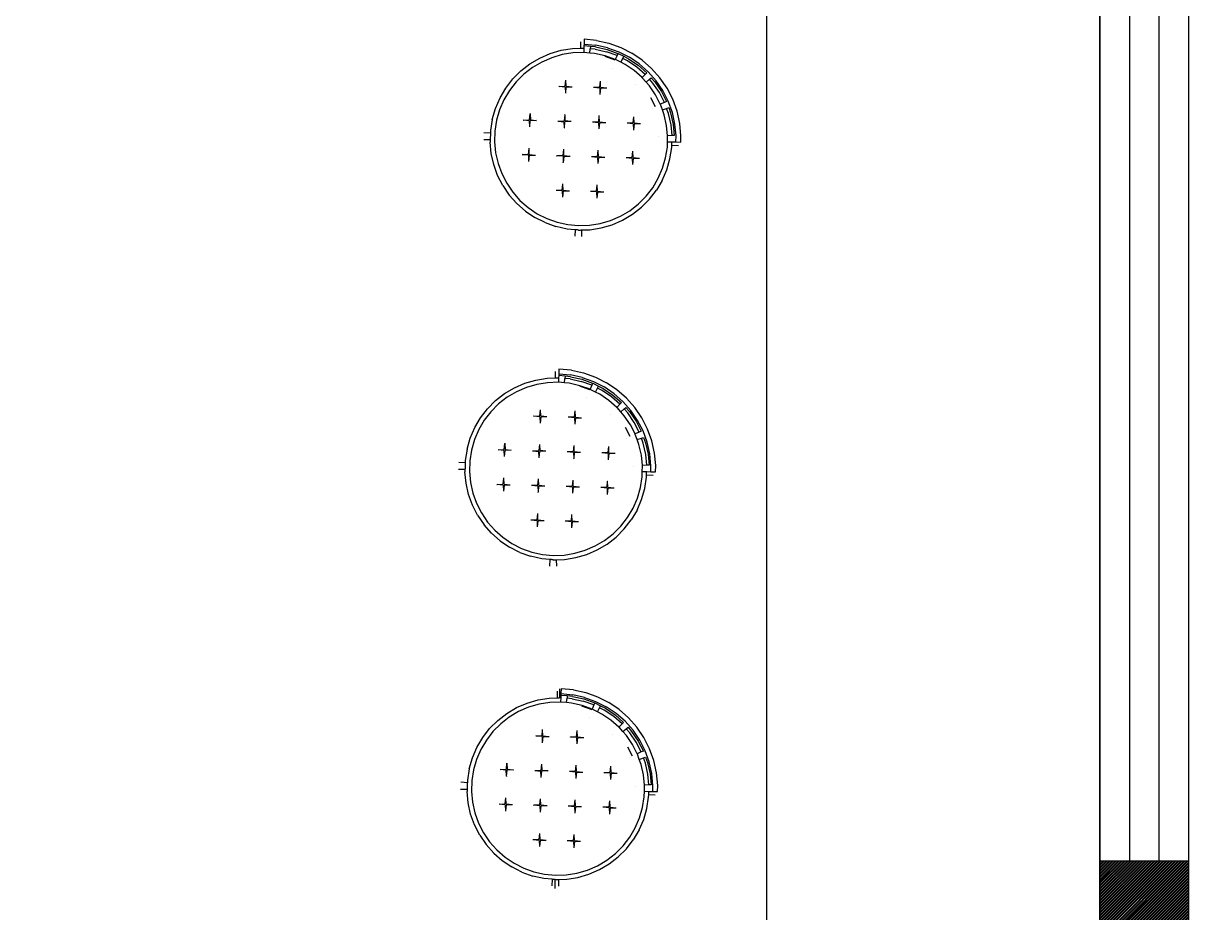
# Model space of a CAD drawing. Header units: millimetres. Extents: x -1966 to 205283, y -140015 to 7000.
# Drawn here: x 49377 to 52002, y -102408 to -100405 of the extents above; entities that cross this region are included whole.
import ezdxf

# ---------------------------------------------------------------- set-up
doc = ezdxf.new("R2010")
doc.units = ezdxf.units.MM
doc.header["$LTSCALE"] = 1000
doc.layers.add('草图平面 01', color=7, linetype='Continuous')

msp = doc.modelspace()

# ---------------------------------------------------------------- hatches: boundary and pattern name
h = msp.add_hatch()
h.set_pattern_fill('ANSI32', color=256)
h.set_pattern_definition([(45, (-49974.1287, -55012.0713), (-3.36759605, 3.36759605), []), (45, (-49971.8836, -55012.0713), (-3.36759605, 3.36759605), [])])
h.paths.add_polyline_path([(42101.7, -88491.4), (35801.7, -88491.4), (35801.7, -91391.4), (36001.7, -91391.4), (36001.7, -90891.4), (36001.7, -88691.4), (42101.7, -88691.4)])
h.paths.add_polyline_path([(35801.7, -94511.6), (35801.7, -94648.8, 0.468176), (39101.7, -99085.9), (40804, -102691.4), (41804, -102691.4), (47201.7, -102691.4), (47201.7, -102591.4), (47201.7, -102491.4), (41025.1, -102491.4), (40929.4, -102491.4), (39301.7, -99091.4), (39301.7, -98091.4), (39101.7, -98091.4), (39101.7, -98885.5, -0.465706), (35992.4, -94711.6), (38101.7, -94711.6), (38101.7, -94511.6), (35995.2, -94511.6), (36001.7, -94011.7), (36001.7, -92291.4), (35801.7, -92291.4)])
h.paths.add_polyline_path([(51051.7, -102491.4), (49201.7, -102491.4), (49201.7, -102691.4), (52001.7, -102691.4), (52001.7, -102291.4), (51801.7, -102291.4), (51801.7, -102491.4)])
h.paths.add_polyline_path([(52001.7, -88491.4), (51601.7, -88491.4), (51601.7, -88691.4), (51801.7, -88691.4), (51801.7, -88891.4), (52001.7, -88891.4)])

# ---------------------------------------------------------------- linework, layer by layer
for p, q in [((51868.4, -88891.4), (51868.4, -102291.4)), ((51051.7, -102491.4), (51051.7, -97491.4)), ((51801.7, -97491.4), (51801.7, -102491.4)), ((50632.3, -100461.3), (50632.2, -100446.6)), ((50639.6, -100456), (50639.4, -100461.1)), ((50639.7, -100452.1), (50639.6, -100456)), ((50654.2, -100457.3), (50639.6, -100456)), ((50640, -100441.1), (50639.7, -100452.1)), ((50639.7, -100452.1), (50666.4, -100454.6)), ((50668.1, -100443.7), (50640, -100441.1)), ((50654.2, -100457.3), (50653.6, -100462.4)), ((50665.8, -100458.4), (50654.2, -100457.3)), ((50665.8, -100458.4), (50691.6, -100464.1)), ((50692.7, -100460.4), (50666.4, -100454.6)), ((50668.1, -100443.7), (50695.7, -100449.9)), ((50695.7, -100449.9), (50722.3, -100459.4)), ((50517.8, -100496.6), (50539.9, -100483.5)), ((50539.9, -100483.5), (50563.5, -100473.2)), ((50566.9, -100482.6), (50544.5, -100492.4)), ((50563.5, -100473.2), (50588.3, -100466)), ((50590.5, -100475.8), (50566.9, -100482.6)), ((50588.3, -100466), (50613.7, -100461.9)), ((50614.6, -100471.9), (50590.5, -100475.8)), ((50613.7, -100461.9), (50632.3, -100461.3)), ((50639.1, -100471.1), (50614.6, -100471.9)), ((50632.3, -100461.3), (50632.5, -100461.3)), ((50632.5, -100461.3), (50633.2, -100461.3)), ((50633.2, -100461.3), (50634.3, -100461.3)), ((50634.3, -100461.3), (50635.7, -100461.2)), ((50635.7, -100461.2), (50637.3, -100461.2)), ((50637.3, -100461.2), (50639.4, -100461.1)), ((50639.4, -100461.1), (50639.1, -100471.1)), ((50652.7, -100472.4), (50639.1, -100471.1)), ((50652.7, -100472.4), (50653.6, -100462.4)), ((50663.5, -100473.4), (50652.7, -100472.4)), ((50665, -100463.5), (50653.6, -100462.4)), ((50687.4, -100478.7), (50663.5, -100473.4)), ((50665, -100463.5), (50690.2, -100469.1)), ((50709.9, -100488.3), (50687, -100480.1)), ((50710.1, -100486.8), (50687.4, -100478.7)), ((50714.1, -100477.7), (50690.2, -100469.1)), ((50691.6, -100464.1), (50716.1, -100472.9)), ((50692.7, -100460.4), (50718, -100469.5)), ((50714.1, -100477.7), (50710.1, -100486.8)), ((50716.1, -100472.9), (50714.1, -100477.7)), ((50716.1, -100472.9), (50716.4, -100473.1)), ((50716.4, -100473.1), (50729.2, -100479.5)), ((50718, -100469.5), (50741.9, -100481.7)), ((50722.3, -100459.4), (50747.5, -100472.2)), ((50722.3, -100493), (50726.8, -100484.1)), ((50726.8, -100484.1), (50729.2, -100479.5)), ((50737.4, -100489.4), (50726.8, -100484.1)), ((50729.2, -100479.5), (50740, -100485)), ((50764.2, -100496.7), (50741.9, -100481.7)), ((50770.9, -100488.1), (50747.5, -100472.2)), ((50497.5, -100512.4), (50517.8, -100496.6)), ((50523.4, -100504.9), (50504.1, -100519.9)), ((50544.5, -100492.4), (50523.4, -100504.9)), ((50703.1, -100506.4), (50703.1, -100506.5)), ((50710.4, -100487), (50710.1, -100486.8)), ((50722.3, -100493), (50710.4, -100487)), ((50732.3, -100498), (50722.3, -100493)), ((50752.5, -100511.8), (50732.3, -100498)), ((50758.7, -100503.9), (50737.4, -100489.4)), ((50740, -100485), (50761.8, -100499.8)), ((50777.5, -100520.4), (50758.7, -100503.9)), ((50761.8, -100499.8), (50781.1, -100516.8)), ((50784.4, -100514.5), (50764.2, -100496.7)), ((50792.1, -100506.7), (50770.9, -100488.1)), ((50810.8, -100527.9), (50792.1, -100506.7)), ((50463.5, -100551), (50479.3, -100530.6)), ((50486.8, -100537.2), (50471.8, -100556.6)), ((50479.3, -100530.6), (50497.5, -100512.4)), ((50504.1, -100519.9), (50486.8, -100537.2)), ((50597.2, -100546.9), (50598.6, -100533.2)), ((50598.6, -100533.2), (50598.6, -100532.9)), ((50599.2, -100546.9), (50598.6, -100533.2)), ((50675.2, -100549.2), (50676.6, -100535.6)), ((50676.6, -100535.6), (50676.6, -100535.3)), ((50677.1, -100549.3), (50676.6, -100535.6)), ((50770.4, -100527.5), (50752.5, -100511.8)), ((50777.5, -100520.4), (50770.4, -100527.5)), ((50770.9, -100528), (50770.4, -100527.5)), ((50779.5, -100537.6), (50770.9, -100528)), ((50781.1, -100516.8), (50777.5, -100520.4)), ((50779.5, -100537.6), (50787, -100531.1)), ((50802.2, -100534.6), (50784.4, -100514.5)), ((50787, -100531.1), (50790.9, -100527.7)), ((50795, -100540.2), (50787, -100531.1)), ((50790.9, -100527.7), (50799.1, -100537)), ((50799.1, -100537), (50814, -100558.8)), ((50817.3, -100556.8), (50802.2, -100534.6)), ((50826.7, -100551.2), (50810.8, -100527.9)), ((50450.5, -100573.2), (50463.5, -100551)), ((50471.8, -100556.6), (50459.4, -100577.7)), ((50583.5, -100547.5), (50583.2, -100547.4)), ((50583.5, -100547.5), (50597.2, -100546.9)), ((50597.1, -100548.9), (50583.5, -100547.5)), ((50597.1, -100548.9), (50597.7, -100562.9)), ((50599.1, -100548.9), (50597.7, -100562.9)), ((50599.1, -100548.9), (50612.8, -100548.3)), ((50599.2, -100546.9), (50612.8, -100548.3)), ((50612.8, -100548.3), (50613.1, -100548.4)), ((50661.5, -100549.8), (50661.1, -100549.8)), ((50675.2, -100549.2), (50661.5, -100549.8)), ((50675.1, -100551.2), (50661.5, -100549.8)), ((50675.1, -100551.2), (50675.7, -100564.9)), ((50677.1, -100551.3), (50675.7, -100564.9)), ((50677.1, -100549.3), (50690.8, -100550.7)), ((50677.1, -100551.3), (50690.8, -100550.7)), ((50690.8, -100550.7), (50691.1, -100550.7)), ((50756.7, -100543.1), (50756.7, -100543.1)), ((50787.2, -100546.3), (50779.5, -100537.6)), ((50800.9, -100566.5), (50787.2, -100546.3)), ((50809.5, -100561.4), (50795, -100540.2)), ((50820.8, -100583.4), (50809.5, -100561.4)), ((50814, -100558.8), (50825.5, -100581.3)), ((50829.5, -100580.8), (50817.3, -100556.8)), ((50839.6, -100576.4), (50826.7, -100551.2)), ((50440.3, -100596.8), (50450.5, -100573.2)), ((50459.4, -100577.7), (50449.7, -100600.2)), ((50675.7, -100564.9), (50675.7, -100565.2)), ((50800.7, -100593.3), (50790.3, -100572.9)), ((50811.6, -100587.4), (50800.9, -100566.5)), ((50820.8, -100583.4), (50811.6, -100587.4)), ((50812.1, -100588.4), (50811.6, -100587.4)), ((50816.4, -100600.2), (50812.1, -100588.4)), ((50825.5, -100581.3), (50820.8, -100583.4)), ((50838.7, -100606.1), (50829.5, -100580.8)), ((50849.2, -100603), (50839.6, -100576.4)), ((50433.1, -100621.5), (50440.3, -100596.8)), ((50449.7, -100600.2), (50442.9, -100623.7)), ((50516.9, -100622.5), (50518.3, -100608.9)), ((50518.3, -100608.5), (50518.3, -100608.9)), ((50518.3, -100608.9), (50518.9, -100622.5)), ((50596.2, -100611.2), (50594.8, -100624.8)), ((50596.2, -100611.2), (50596.3, -100610.9)), ((50596.2, -100611.2), (50596.8, -100624.9)), ((50672.8, -100627.2), (50674.2, -100613.6)), ((50674.2, -100613.6), (50674.2, -100613.2)), ((50674.8, -100627.2), (50674.2, -100613.6)), ((50750.8, -100629.5), (50752.2, -100615.9)), ((50752.2, -100615.9), (50752.2, -100615.6)), ((50752.8, -100629.6), (50752.2, -100615.9)), ((50793.2, -100596.9), (50793.1, -100596.9)), ((50816.4, -100600.2), (50825.8, -100596.8)), ((50820.4, -100611.4), (50816.4, -100600.2)), ((50825.8, -100635.3), (50820.4, -100611.4)), ((50825.8, -100596.8), (50830.6, -100595.1)), ((50830, -100608.6), (50825.8, -100596.8)), ((50835.7, -100633.7), (50830, -100608.6)), ((50830.6, -100595.1), (50834.9, -100607.1)), ((50834.9, -100607.1), (50840.7, -100632.9)), ((50844.6, -100632.3), (50838.7, -100606.1)), ((50855.4, -100630.5), (50849.2, -100603)), ((50433.1, -100621.5), (50429.1, -100647)), ((50442.9, -100623.7), (50439.1, -100647.9)), ((50502.8, -100623.1), (50503.2, -100623.1)), ((50503.2, -100623.1), (50516.9, -100622.5)), ((50516.8, -100624.5), (50503.2, -100623.1)), ((50517.4, -100638.2), (50516.8, -100624.5)), ((50517.4, -100638.2), (50518.8, -100624.5)), ((50517.4, -100638.2), (50517.4, -100638.5)), ((50532.5, -100623.9), (50518.8, -100624.5)), ((50518.9, -100622.5), (50532.5, -100623.9)), ((50532.5, -100623.9), (50532.8, -100624)), ((50580.8, -100625.4), (50581.1, -100625.4)), ((50581.1, -100625.4), (50594.8, -100624.8)), ((50581.1, -100625.4), (50594.8, -100626.8)), ((50595.4, -100640.5), (50594.8, -100626.8)), ((50595.3, -100640.9), (50595.4, -100640.5)), ((50595.4, -100640.5), (50596.8, -100626.9)), ((50610.4, -100626.3), (50596.8, -100624.9)), ((50610.4, -100626.3), (50596.8, -100626.9)), ((50610.8, -100626.3), (50610.4, -100626.3)), ((50659.1, -100627.8), (50658.8, -100627.8)), ((50672.8, -100627.2), (50659.1, -100627.8)), ((50672.7, -100629.2), (50659.1, -100627.8)), ((50672.7, -100629.2), (50673.3, -100642.9)), ((50674.7, -100629.2), (50673.3, -100642.9)), ((50674.7, -100629.2), (50688.4, -100628.7)), ((50674.8, -100627.2), (50688.4, -100628.7)), ((50688.4, -100628.7), (50688.8, -100628.7)), ((50737.1, -100630.1), (50736.7, -100630.1)), ((50750.8, -100629.5), (50737.1, -100630.1)), ((50750.7, -100631.5), (50737.1, -100630.1)), ((50750.7, -100631.5), (50751.3, -100645.2)), ((50752.7, -100631.6), (50751.3, -100645.2)), ((50752.7, -100631.6), (50766.4, -100631)), ((50752.8, -100629.6), (50766.4, -100631)), ((50766.4, -100631), (50766.7, -100631)), ((50828, -100658.3), (50825.8, -100635.3)), ((50838, -100657.9), (50835.7, -100633.7)), ((50840.7, -100632.9), (50843.1, -100657.7)), ((50847.1, -100659), (50844.6, -100632.3)), ((50858.1, -100658.7), (50855.4, -100630.5)), ((50413.8, -100667), (50428.5, -100667)), ((50428.9, -100652.7), (50414.3, -100651.7)), ((50428.5, -100667), (50428.3, -100672.7)), ((50428.6, -100664.9), (50428.5, -100666)), ((50428.5, -100666), (50428.5, -100666.7)), ((50428.5, -100666.7), (50428.5, -100667)), ((50428.7, -100662), (50428.6, -100663.5)), ((50428.6, -100663.5), (50428.6, -100664.9)), ((50428.8, -100657.7), (50428.7, -100662)), ((50428.9, -100654.8), (50428.8, -100656.1)), ((50428.8, -100656.1), (50428.8, -100657.7)), ((50429.1, -100647), (50428.9, -100652.7)), ((50428.9, -100652.7), (50428.9, -100652.9)), ((50428.9, -100652.9), (50428.9, -100653.6)), ((50428.9, -100653.6), (50428.9, -100654.8)), ((50439.1, -100647.9), (50438.3, -100672.4)), ((50673.3, -100642.9), (50673.3, -100643.2)), ((50751.3, -100645.2), (50751.3, -100645.6)), ((50807.4, -100660.3), (50807.3, -100660.3)), ((50827.7, -100671.9), (50828.1, -100659.7)), ((50838, -100657.9), (50828, -100658.3)), ((50828.1, -100659.7), (50828, -100658.3)), ((50843.1, -100657.7), (50838, -100657.9)), ((50846.7, -100672.5), (50847.1, -100659)), ((50857.7, -100672.8), (50858.1, -100658.7)), ((50430.8, -100698.3), (50428.3, -100672.7)), ((50438.3, -100672.4), (50440.7, -100696.7)), ((50514.5, -100700.4), (50515.9, -100686.8)), ((50515.9, -100686.8), (50515.9, -100686.5)), ((50516.5, -100700.5), (50515.9, -100686.8)), ((50592.5, -100702.8), (50593.9, -100689.2)), ((50593.9, -100689.2), (50593.9, -100688.8)), ((50594.5, -100702.9), (50593.9, -100689.2)), ((50670.4, -100705.2), (50671.9, -100691.5)), ((50671.9, -100691.5), (50671.9, -100691.2)), ((50672.4, -100705.2), (50671.9, -100691.5)), ((50748.4, -100707.5), (50749.8, -100693.9)), ((50749.8, -100693.9), (50749.8, -100693.5)), ((50750.4, -100707.6), (50749.8, -100693.9)), ((50823.6, -100708.3), (50827.4, -100684.1)), ((50827.4, -100684.1), (50827.7, -100671.9)), ((50827.7, -100671.9), (50837.7, -100672.2)), ((50833.3, -100710.5), (50837.3, -100685.1)), ((50837.3, -100685.1), (50837.5, -100679.3)), ((50837.5, -100678.4), (50837.6, -100677.3)), ((50837.5, -100679.1), (50837.5, -100678.4)), ((50837.5, -100679.3), (50837.5, -100679.1)), ((50837.5, -100679.3), (50852.2, -100680.3)), ((50837.6, -100675.9), (50837.7, -100674.3)), ((50837.6, -100677.3), (50837.6, -100675.9)), ((50837.7, -100672.2), (50846.7, -100672.5)), ((50837.7, -100674.3), (50837.7, -100672.2)), ((50846.7, -100672.5), (50857.7, -100672.8)), ((50436.4, -100723.4), (50430.8, -100698.3)), ((50440.7, -100696.7), (50446, -100720.6)), ((50446, -100720.6), (50454.4, -100743.7)), ((50500.5, -100701), (50500.8, -100701)), ((50500.8, -100701), (50514.5, -100700.4)), ((50514.4, -100702.4), (50500.8, -100701)), ((50514.4, -100702.4), (50515, -100716.1)), ((50516.4, -100702.5), (50515, -100716.1)), ((50515, -100716.1), (50515, -100716.5)), ((50516.4, -100702.5), (50530.1, -100701.9)), ((50516.5, -100700.5), (50530.1, -100701.9)), ((50530.1, -100701.9), (50530.5, -100701.9)), ((50578.1, -100703.4), (50578.5, -100703.4)), ((50578.8, -100703.4), (50578.5, -100703.4)), ((50592.5, -100702.8), (50578.8, -100703.4)), ((50592.4, -100704.8), (50578.8, -100703.4)), ((50592.4, -100704.8), (50593, -100718.5)), ((50594.4, -100704.9), (50593, -100718.5)), ((50593, -100718.5), (50593, -100718.8)), ((50593, -100719.2), (50593, -100718.8)), ((50594.4, -100704.9), (50608.1, -100704.3)), ((50594.5, -100702.9), (50608.1, -100704.3)), ((50608.1, -100704.3), (50608.4, -100704.3)), ((50656.8, -100705.7), (50656.4, -100705.7)), ((50670.4, -100705.2), (50656.8, -100705.7)), ((50670.4, -100707.2), (50656.8, -100705.7)), ((50670.4, -100707.2), (50671, -100720.8)), ((50672.4, -100707.2), (50671, -100720.8)), ((50671, -100720.8), (50671, -100721.2)), ((50672.4, -100705.2), (50686.1, -100706.6)), ((50672.4, -100707.2), (50686.1, -100706.6)), ((50686.1, -100706.6), (50686.4, -100706.6)), ((50734.7, -100708.1), (50734.4, -100708.1)), ((50748.4, -100707.5), (50734.7, -100708.1)), ((50748.3, -100709.5), (50734.7, -100708.1)), ((50748.3, -100709.5), (50748.9, -100723.2)), ((50750.3, -100709.6), (50748.9, -100723.2)), ((50750.3, -100709.6), (50764, -100709)), ((50750.4, -100707.6), (50764, -100709)), ((50764, -100709), (50764.4, -100709)), ((50816.8, -100731.8), (50823.6, -100708.3)), ((50826.2, -100735.2), (50833.3, -100710.5)), ((50445.2, -100747.7), (50436.4, -100723.4)), ((50454.4, -100743.7), (50465.5, -100765.5)), ((50748.9, -100723.2), (50748.9, -100723.5)), ((50807.1, -100754.3), (50816.8, -100731.8)), ((50816, -100758.9), (50826.2, -100735.2)), ((50456.9, -100770.6), (50445.2, -100747.7)), ((50456.9, -100770.6), (50471.4, -100791.9)), ((50465.5, -100765.5), (50479.3, -100785.7)), ((50590.8, -100780.8), (50592.2, -100767.2)), ((50592.2, -100767.2), (50592.2, -100766.8)), ((50592.8, -100780.8), (50592.2, -100767.2)), ((50668.1, -100783.1), (50669.5, -100769.5)), ((50669.5, -100769.5), (50669.5, -100769.2)), ((50670.1, -100783.2), (50669.5, -100769.5)), ((50794.6, -100775.4), (50807.1, -100754.3)), ((50816, -100758.9), (50802.9, -100781)), ((50488.4, -100811.1), (50471.4, -100791.9)), ((50479.3, -100785.7), (50495.5, -100804.1)), ((50577.1, -100781.4), (50576.8, -100781.4)), ((50590.8, -100780.8), (50577.1, -100781.4)), ((50590.8, -100782.8), (50577.1, -100781.4)), ((50590.8, -100782.8), (50591.4, -100796.5)), ((50591.4, -100796.5), (50591.3, -100796.8)), ((50592.8, -100782.8), (50591.4, -100796.5)), ((50592.8, -100780.8), (50606.4, -100782.3)), ((50592.8, -100782.8), (50606.4, -100782.3)), ((50606.4, -100782.3), (50606.8, -100782.3)), ((50654.4, -100783.7), (50654.1, -100783.7)), ((50668.1, -100783.1), (50654.4, -100783.7)), ((50668, -100785.1), (50654.4, -100783.7)), ((50668, -100785.1), (50668.6, -100798.8)), ((50670, -100785.2), (50668.6, -100798.8)), ((50668.6, -100798.8), (50668.6, -100799.1)), ((50670, -100785.2), (50683.7, -100784.6)), ((50670.1, -100783.2), (50683.7, -100784.6)), ((50683.7, -100784.6), (50684, -100784.6)), ((50762.4, -100812.1), (50779.6, -100794.8)), ((50779.6, -100794.8), (50794.6, -100775.4)), ((50787.2, -100801.4), (50802.9, -100781)), ((50488.4, -100811.1), (50507.8, -100828.1)), ((50495.5, -100804.1), (50513.9, -100820.2)), ((50513.9, -100820.2), (50534.2, -100834)), ((50743, -100827.2), (50762.4, -100812.1)), ((50748.7, -100835.4), (50769, -100819.6)), ((50769, -100819.6), (50787.2, -100801.4)), ((50507.8, -100828.1), (50529.1, -100842.6)), ((50552, -100854.2), (50529.1, -100842.6)), ((50534.2, -100834), (50556, -100845.1)), ((50556, -100845.1), (50579, -100853.3)), ((50676, -100856.3), (50699.5, -100849.4)), ((50699.5, -100849.4), (50722, -100839.7)), ((50702.9, -100858.8), (50726.5, -100848.6)), ((50722, -100839.7), (50743, -100827.2)), ((50726.5, -100848.6), (50748.7, -100835.4)), ((50552, -100854.2), (50576.3, -100862.9)), ((50601.4, -100868.5), (50576.3, -100862.9)), ((50579, -100853.3), (50602.9, -100858.6)), ((50619.9, -100870.3), (50601.4, -100868.5)), ((50602.9, -100858.6), (50627.3, -100860.9)), ((50619.9, -100870.3), (50618.9, -100884.9)), ((50620.1, -100870.3), (50619.9, -100870.3)), ((50620.9, -100870.3), (50620.1, -100870.3)), ((50622, -100870.4), (50620.9, -100870.3)), ((50623.3, -100870.6), (50622, -100870.4)), ((50624.9, -100870.7), (50623.3, -100870.6)), ((50627, -100870.9), (50624.9, -100870.7)), ((50627, -100870.9), (50629.2, -100870.8)), ((50627.3, -100860.9), (50651.8, -100860.1)), ((50629.2, -100870.8), (50630.7, -100870.8)), ((50630.7, -100870.8), (50632.1, -100870.8)), ((50632.1, -100870.8), (50633.2, -100870.7)), ((50633.2, -100870.7), (50633.9, -100870.7)), ((50633.9, -100870.7), (50634.2, -100870.7)), ((50634.2, -100870.7), (50652.8, -100870.1)), ((50634.2, -100870.7), (50634.2, -100885.4)), ((50651.8, -100860.1), (50676, -100856.3)), ((50652.8, -100870.1), (50678.2, -100866)), ((50678.2, -100866), (50702.9, -100858.8)), ((50575.4, -101204), (50575.3, -101189.3)), ((50583.1, -101183.8), (50582.8, -101194.7)), ((50611.3, -101186.4), (50583.1, -101183.8)), ((50611.3, -101186.4), (50638.9, -101192.5)), ((50638.9, -101192.5), (50665.5, -101202.1)), ((50483.1, -101226.1), (50506.7, -101215.9)), ((50506.7, -101215.9), (50531.4, -101208.7)), ((50533.6, -101218.4), (50510.1, -101225.3)), ((50531.4, -101208.7), (50556.8, -101204.6)), ((50557.8, -101214.6), (50533.6, -101218.4)), ((50556.8, -101204.6), (50575.4, -101204)), ((50582.2, -101213.8), (50557.8, -101214.6)), ((50575.4, -101204), (50575.6, -101204)), ((50575.6, -101204), (50576.3, -101204)), ((50576.3, -101204), (50577.5, -101203.9)), ((50577.5, -101203.9), (50578.8, -101203.9)), ((50578.8, -101203.9), (50580.4, -101203.8)), ((50580.4, -101203.8), (50582.5, -101203.8)), ((50582.5, -101203.8), (50582.2, -101213.8)), ((50595.8, -101215), (50582.2, -101213.8)), ((50582.7, -101198.6), (50582.5, -101203.8)), ((50582.8, -101194.7), (50582.7, -101198.6)), ((50597.3, -101200), (50582.7, -101198.6)), ((50582.8, -101194.7), (50609.6, -101197.2)), ((50595.8, -101215), (50596.8, -101205.1)), ((50606.6, -101216), (50595.8, -101215)), ((50597.3, -101200), (50596.8, -101205.1)), ((50608.2, -101206.2), (50596.8, -101205.1)), ((50609, -101201.1), (50597.3, -101200)), ((50630.5, -101221.4), (50606.6, -101216)), ((50608.2, -101206.2), (50633.3, -101211.7)), ((50609, -101201.1), (50634.7, -101206.8)), ((50635.8, -101203.1), (50609.6, -101197.2)), ((50657.2, -101220.3), (50633.3, -101211.7)), ((50634.7, -101206.8), (50659.2, -101215.6)), ((50635.8, -101203.1), (50661.1, -101212.1)), ((50659.2, -101215.6), (50657.2, -101220.3)), ((50659.2, -101215.6), (50659.6, -101215.7)), ((50659.6, -101215.7), (50672.3, -101222.2)), ((50661.1, -101212.1), (50685.1, -101224.3)), ((50665.5, -101202.1), (50690.7, -101214.9)), ((50714, -101230.7), (50690.7, -101214.9)), ((50440.6, -101255.1), (50460.9, -101239.3)), ((50460.9, -101239.3), (50483.1, -101226.1)), ((50487.6, -101235), (50466.6, -101247.5)), ((50510.1, -101225.3), (50487.6, -101235)), ((50653, -101231), (50630.1, -101222.8)), ((50653.3, -101229.5), (50630.5, -101221.4)), ((50657.2, -101220.3), (50653.3, -101229.5)), ((50653.6, -101229.6), (50653.3, -101229.5)), ((50665.4, -101235.6), (50653.6, -101229.6)), ((50665.4, -101235.6), (50670, -101226.8)), ((50675.4, -101240.7), (50665.4, -101235.6)), ((50670, -101226.8), (50672.3, -101222.2)), ((50680.5, -101232.1), (50670, -101226.8)), ((50672.3, -101222.2), (50683.1, -101227.7)), ((50695.7, -101254.4), (50675.4, -101240.7)), ((50701.8, -101246.5), (50680.5, -101232.1)), ((50683.1, -101227.7), (50704.9, -101242.5)), ((50707.3, -101239.4), (50685.1, -101224.3)), ((50704.9, -101242.5), (50724.2, -101259.4)), ((50727.5, -101257.2), (50707.3, -101239.4)), ((50735.3, -101249.4), (50714, -101230.7)), ((50422.4, -101273.3), (50440.6, -101255.1)), ((50447.2, -101262.6), (50429.9, -101279.9)), ((50466.6, -101247.5), (50447.2, -101262.6)), ((50646.3, -101249), (50646.2, -101249.1)), ((50713.6, -101270.2), (50695.7, -101254.4)), ((50720.6, -101263.1), (50701.8, -101246.5)), ((50720.6, -101263.1), (50713.6, -101270.2)), ((50714.1, -101270.6), (50713.6, -101270.2)), ((50722.6, -101280.3), (50714.1, -101270.6)), ((50724.2, -101259.4), (50720.6, -101263.1)), ((50745.3, -101277.3), (50727.5, -101257.2)), ((50730.1, -101273.7), (50734, -101270.3)), ((50734, -101270.3), (50742.2, -101279.7)), ((50754, -101270.6), (50735.3, -101249.4)), ((50769.9, -101293.9), (50754, -101270.6)), ((50393.6, -101315.8), (50406.7, -101293.7)), ((50406.7, -101293.7), (50422.4, -101273.3)), ((50429.9, -101279.9), (50414.9, -101299.3)), ((50526.6, -101290.1), (50526.3, -101290.1)), ((50526.6, -101290.1), (50540.3, -101289.5)), ((50540.3, -101291.5), (50526.6, -101290.1)), ((50540.3, -101289.5), (50541.7, -101275.9)), ((50540.3, -101291.5), (50540.8, -101305.6)), ((50542.3, -101291.6), (50540.8, -101305.6)), ((50541.7, -101275.9), (50541.7, -101275.6)), ((50542.3, -101289.6), (50541.7, -101275.9)), ((50542.3, -101289.6), (50555.9, -101291)), ((50542.3, -101291.6), (50555.9, -101291)), ((50555.9, -101291), (50556.3, -101291)), ((50604.6, -101292.5), (50604.3, -101292.5)), ((50618.3, -101291.9), (50604.6, -101292.5)), ((50618.2, -101293.9), (50604.6, -101292.5)), ((50618.2, -101293.9), (50618.8, -101307.6)), ((50618.3, -101291.9), (50619.7, -101278.3)), ((50620.2, -101293.9), (50618.8, -101307.6)), ((50619.7, -101278.3), (50619.7, -101277.9)), ((50620.3, -101291.9), (50619.7, -101278.3)), ((50620.2, -101293.9), (50633.9, -101293.4)), ((50620.3, -101291.9), (50633.9, -101293.4)), ((50633.9, -101293.4), (50634.2, -101293.4)), ((50699.9, -101285.7), (50699.8, -101285.8)), ((50722.6, -101280.3), (50730.1, -101273.7)), ((50730.3, -101289), (50722.6, -101280.3)), ((50738.2, -101282.8), (50730.1, -101273.7)), ((50744.1, -101309.2), (50730.3, -101289)), ((50752.7, -101304.1), (50738.2, -101282.8)), ((50742.2, -101279.7), (50757.1, -101301.5)), ((50760.4, -101299.5), (50745.3, -101277.3)), ((50782.7, -101319.1), (50769.9, -101293.9)), ((50383.4, -101339.5), (50393.6, -101315.8)), ((50402.5, -101320.4), (50392.8, -101342.8)), ((50414.9, -101299.3), (50402.5, -101320.4)), ((50618.8, -101307.6), (50618.8, -101307.9)), ((50743.9, -101335.9), (50733.4, -101315.5)), ((50754.8, -101330.1), (50744.1, -101309.2)), ((50763.9, -101326.1), (50752.7, -101304.1)), ((50757.1, -101301.5), (50768.6, -101324)), ((50772.7, -101323.4), (50760.4, -101299.5)), ((50768.6, -101324), (50763.9, -101326.1)), ((50781.8, -101348.7), (50772.7, -101323.4)), ((50792.3, -101345.6), (50782.7, -101319.1)), ((50376.2, -101364.2), (50383.4, -101339.5)), ((50392.8, -101342.8), (50386, -101366.4)), ((50461.4, -101351.2), (50461.4, -101351.5)), ((50736.3, -101339.5), (50736.3, -101339.6)), ((50763.9, -101326.1), (50754.8, -101330.1)), ((50755.2, -101331), (50754.8, -101330.1)), ((50759.5, -101342.8), (50755.2, -101331)), ((50759.5, -101342.8), (50768.9, -101339.5)), ((50763.5, -101354), (50759.5, -101342.8)), ((50768.9, -101339.5), (50773.7, -101337.7)), ((50773.1, -101351.2), (50768.9, -101339.5)), ((50778.8, -101376.4), (50773.1, -101351.2)), ((50773.7, -101337.7), (50778.1, -101349.8)), ((50778.1, -101349.8), (50783.9, -101375.5)), ((50787.7, -101374.9), (50781.8, -101348.7)), ((50798.5, -101373.2), (50792.3, -101345.6)), ((50376.2, -101364.2), (50372.2, -101389.6)), ((50386, -101366.4), (50382.2, -101390.6)), ((50446, -101365.7), (50446.3, -101365.7)), ((50446.3, -101365.7), (50460, -101365.1)), ((50459.9, -101367.1), (50446.3, -101365.7)), ((50460.5, -101380.8), (50459.9, -101367.1)), ((50460, -101365.1), (50461.4, -101351.5)), ((50460.5, -101380.8), (50461.9, -101367.2)), ((50461.4, -101351.5), (50462, -101365.2)), ((50475.6, -101366.6), (50461.9, -101367.2)), ((50462, -101365.2), (50475.6, -101366.6)), ((50475.6, -101366.6), (50476, -101366.6)), ((50523.9, -101368.1), (50524.3, -101368.1)), ((50524.3, -101368.1), (50538, -101367.5)), ((50524.3, -101368.1), (50537.9, -101369.5)), ((50538.5, -101383.2), (50537.9, -101369.5)), ((50539.4, -101353.9), (50538, -101367.5)), ((50538.5, -101383.2), (50539.9, -101369.6)), ((50539.4, -101353.9), (50539.4, -101353.5)), ((50539.4, -101353.9), (50540, -101367.6)), ((50553.6, -101369), (50539.9, -101369.6)), ((50553.6, -101369), (50540, -101367.6)), ((50553.9, -101369), (50553.6, -101369)), ((50602.2, -101370.4), (50601.9, -101370.4)), ((50615.9, -101369.9), (50602.2, -101370.4)), ((50615.9, -101371.9), (50602.2, -101370.4)), ((50615.9, -101369.9), (50617.3, -101356.2)), ((50615.9, -101371.9), (50616.5, -101385.5)), ((50617.9, -101371.9), (50616.5, -101385.5)), ((50617.3, -101356.2), (50617.3, -101355.9)), ((50617.9, -101369.9), (50617.3, -101356.2)), ((50617.9, -101369.9), (50631.5, -101371.3)), ((50617.9, -101371.9), (50631.5, -101371.3)), ((50631.5, -101371.3), (50631.9, -101371.3)), ((50680.2, -101372.8), (50679.9, -101372.8)), ((50693.9, -101372.2), (50680.2, -101372.8)), ((50693.8, -101374.2), (50680.2, -101372.8)), ((50693.8, -101374.2), (50694.4, -101387.9)), ((50693.9, -101372.2), (50695.3, -101358.6)), ((50695.8, -101374.3), (50694.4, -101387.9)), ((50695.3, -101358.6), (50695.3, -101358.2)), ((50695.9, -101372.3), (50695.3, -101358.6)), ((50695.8, -101374.3), (50709.5, -101373.7)), ((50695.9, -101372.3), (50709.5, -101373.7)), ((50709.5, -101373.7), (50709.9, -101373.7)), ((50768.9, -101377.9), (50763.5, -101354)), ((50781.1, -101400.6), (50778.8, -101376.4)), ((50783.9, -101375.5), (50786.2, -101400.4)), ((50790.3, -101401.7), (50787.7, -101374.9)), ((50801.2, -101401.3), (50798.5, -101373.2)), ((50372.1, -101395.4), (50357.4, -101394.4)), ((50371.9, -101400.4), (50371.8, -101404.6)), ((50372, -101398.8), (50371.9, -101400.4)), ((50372.1, -101395.6), (50372, -101396.3)), ((50372, -101396.3), (50372, -101397.4)), ((50372, -101397.4), (50372, -101398.8)), ((50372.2, -101389.6), (50372.1, -101395.4)), ((50372.1, -101395.4), (50372.1, -101395.6)), ((50382.2, -101390.6), (50381.5, -101415)), ((50460.5, -101380.8), (50460.5, -101381.2)), ((50538.5, -101383.5), (50538.5, -101383.2)), ((50616.5, -101385.5), (50616.4, -101385.9)), ((50694.4, -101387.9), (50694.4, -101388.2)), ((50750.5, -101403), (50750.5, -101402.9)), ((50771.1, -101401), (50768.9, -101377.9)), ((50770.9, -101414.6), (50771.2, -101402.3)), ((50781.1, -101400.6), (50771.1, -101401)), ((50771.2, -101402.3), (50771.1, -101401)), ((50786.2, -101400.4), (50781.1, -101400.6)), ((50789.9, -101415.1), (50790.3, -101401.7)), ((50800.8, -101415.5), (50801.2, -101401.3)), ((50356.9, -101409.7), (50371.6, -101409.6)), ((50371.6, -101409.6), (50371.5, -101415.4)), ((50373.9, -101441), (50371.5, -101415.4)), ((50371.7, -101408.7), (50371.6, -101409.4)), ((50371.6, -101409.4), (50371.6, -101409.6)), ((50371.8, -101404.6), (50371.7, -101406.2)), ((50371.7, -101406.2), (50371.7, -101407.6)), ((50371.7, -101407.6), (50371.7, -101408.7)), ((50381.5, -101415), (50383.8, -101439.4)), ((50457.6, -101443.1), (50459.1, -101429.5)), ((50459.1, -101429.5), (50459.1, -101429.1)), ((50459.6, -101443.2), (50459.1, -101429.5)), ((50766.7, -101451), (50770.5, -101426.8)), ((50770.5, -101426.8), (50770.9, -101414.6)), ((50770.9, -101414.6), (50780.9, -101414.9)), ((50776.5, -101453.2), (50780.5, -101427.7)), ((50780.5, -101427.7), (50780.6, -101422)), ((50780.6, -101421.7), (50780.7, -101421)), ((50780.6, -101422), (50780.6, -101421.7)), ((50780.6, -101422), (50795.3, -101423)), ((50780.7, -101418.5), (50780.8, -101417)), ((50780.7, -101419.9), (50780.7, -101418.5)), ((50780.7, -101421), (50780.7, -101419.9)), ((50780.8, -101417), (50780.9, -101414.9)), ((50780.9, -101414.9), (50789.9, -101415.1)), ((50789.9, -101415.1), (50800.8, -101415.5)), ((50379.6, -101466.1), (50373.9, -101441)), ((50383.8, -101439.4), (50389.2, -101463.3)), ((50443.6, -101443.7), (50444, -101443.7)), ((50444, -101443.7), (50457.6, -101443.1)), ((50457.6, -101445.1), (50444, -101443.7)), ((50457.6, -101445.1), (50458.2, -101458.8)), ((50459.6, -101445.2), (50458.2, -101458.8)), ((50459.6, -101443.2), (50473.3, -101444.6)), ((50459.6, -101445.2), (50473.3, -101444.6)), ((50473.3, -101444.6), (50473.6, -101444.6)), ((50521.2, -101446), (50521.6, -101446)), ((50521.9, -101446), (50521.6, -101446)), ((50535.6, -101445.5), (50521.9, -101446)), ((50535.5, -101447.5), (50521.9, -101446)), ((50535.5, -101447.5), (50536.1, -101461.1)), ((50535.6, -101445.5), (50537, -101431.8)), ((50537.5, -101447.5), (50536.1, -101461.1)), ((50537, -101431.8), (50537, -101431.5)), ((50537.6, -101445.5), (50537, -101431.8)), ((50537.5, -101447.5), (50551.2, -101446.9)), ((50537.6, -101445.5), (50551.2, -101446.9)), ((50551.2, -101446.9), (50551.6, -101446.9)), ((50599.9, -101448.4), (50599.5, -101448.4)), ((50613.6, -101447.8), (50599.9, -101448.4)), ((50613.5, -101449.8), (50599.9, -101448.4)), ((50613.5, -101449.8), (50614.1, -101463.5)), ((50613.6, -101447.8), (50615, -101434.2)), ((50615.5, -101449.9), (50614.1, -101463.5)), ((50615, -101434.2), (50615, -101433.9)), ((50615.6, -101447.9), (50615, -101434.2)), ((50615.5, -101449.9), (50629.2, -101449.3)), ((50615.6, -101447.9), (50629.2, -101449.3)), ((50629.2, -101449.3), (50629.5, -101449.3)), ((50677.9, -101450.8), (50677.5, -101450.7)), ((50691.5, -101450.2), (50677.9, -101450.8)), ((50691.5, -101452.2), (50677.9, -101450.8)), ((50691.5, -101450.2), (50692.9, -101436.6)), ((50691.5, -101452.2), (50692.1, -101465.9)), ((50693.5, -101452.2), (50692.1, -101465.9)), ((50692.9, -101436.6), (50693, -101436.2)), ((50693.5, -101450.2), (50692.9, -101436.6)), ((50693.5, -101450.2), (50707.2, -101451.6)), ((50693.5, -101452.2), (50707.2, -101451.6)), ((50707.2, -101451.6), (50707.5, -101451.7)), ((50759.9, -101474.5), (50766.7, -101451)), ((50769.3, -101477.9), (50776.5, -101453.2)), ((50388.3, -101490.3), (50379.6, -101466.1)), ((50389.2, -101463.3), (50397.5, -101486.3)), ((50458.2, -101458.8), (50458.2, -101459.1)), ((50536.1, -101461.1), (50536.1, -101461.5)), ((50536.1, -101461.8), (50536.1, -101461.5)), ((50614.1, -101463.5), (50614.1, -101463.8)), ((50692.1, -101465.9), (50692.1, -101466.2)), ((50750.2, -101497), (50759.9, -101474.5)), ((50759.1, -101501.5), (50769.3, -101477.9)), ((50400, -101513.2), (50388.3, -101490.3)), ((50397.5, -101486.3), (50408.6, -101508.1)), ((50408.6, -101508.1), (50422.4, -101528.4)), ((50737.8, -101518.1), (50750.2, -101497)), ((50759.1, -101501.5), (50746, -101523.7)), ((50400, -101513.2), (50414.5, -101534.5)), ((50431.6, -101553.8), (50414.5, -101534.5)), ((50422.4, -101528.4), (50438.6, -101546.7)), ((50520.3, -101524), (50519.9, -101524)), ((50534, -101523.4), (50520.3, -101524)), ((50533.9, -101525.4), (50520.3, -101524)), ((50533.9, -101525.4), (50534.5, -101539.1)), ((50534, -101523.4), (50535.4, -101509.8)), ((50535.9, -101525.5), (50534.5, -101539.1)), ((50535.4, -101509.8), (50535.4, -101509.5)), ((50536, -101523.5), (50535.4, -101509.8)), ((50535.9, -101525.5), (50549.6, -101524.9)), ((50536, -101523.5), (50549.6, -101524.9)), ((50549.6, -101524.9), (50549.9, -101524.9)), ((50597.5, -101526.4), (50597.2, -101526.4)), ((50611.2, -101525.8), (50597.5, -101526.4)), ((50611.2, -101527.8), (50597.5, -101526.4)), ((50611.2, -101525.8), (50612.6, -101512.2)), ((50611.2, -101527.8), (50611.7, -101541.5)), ((50613.2, -101527.8), (50611.7, -101541.5)), ((50612.6, -101512.2), (50612.6, -101511.8)), ((50613.2, -101525.8), (50612.6, -101512.2)), ((50613.2, -101525.8), (50626.8, -101527.3)), ((50613.2, -101527.8), (50626.8, -101527.3)), ((50626.8, -101527.3), (50627.2, -101527.3)), ((50722.8, -101537.5), (50737.8, -101518.1)), ((50730.3, -101544.1), (50746, -101523.7)), ((50431.6, -101553.8), (50450.9, -101570.8)), ((50438.6, -101546.7), (50457, -101562.9)), ((50534.5, -101539.1), (50534.5, -101539.5)), ((50611.7, -101541.5), (50611.7, -101541.8)), ((50686.2, -101569.8), (50705.5, -101554.8)), ((50705.5, -101554.8), (50722.8, -101537.5)), ((50712.1, -101562.3), (50730.3, -101544.1)), ((50450.9, -101570.8), (50472.2, -101585.3)), ((50457, -101562.9), (50477.3, -101576.6)), ((50495.2, -101596.9), (50472.2, -101585.3)), ((50477.3, -101576.6), (50499.1, -101587.7)), ((50642.6, -101592.1), (50665.1, -101582.3)), ((50665.1, -101582.3), (50686.2, -101569.8)), ((50669.6, -101591.2), (50691.8, -101578.1)), ((50691.8, -101578.1), (50712.1, -101562.3)), ((50495.2, -101596.9), (50519.4, -101605.6)), ((50499.1, -101587.7), (50522.2, -101596)), ((50544.5, -101611.2), (50519.4, -101605.6)), ((50522.2, -101596), (50546.1, -101601.3)), ((50563, -101612.9), (50544.5, -101611.2)), ((50546.1, -101601.3), (50570.5, -101603.6)), ((50563, -101612.9), (50562.1, -101627.6)), ((50563.3, -101612.9), (50563, -101612.9)), ((50564, -101613), (50563.3, -101612.9)), ((50565.1, -101613.1), (50564, -101613)), ((50566.5, -101613.2), (50565.1, -101613.1)), ((50568, -101613.4), (50566.5, -101613.2)), ((50570.2, -101613.6), (50568, -101613.4)), ((50570.2, -101613.6), (50572.3, -101613.5)), ((50570.5, -101603.6), (50594.9, -101602.8)), ((50572.3, -101613.5), (50573.9, -101613.5)), ((50573.9, -101613.5), (50575.3, -101613.4)), ((50575.3, -101613.4), (50576.4, -101613.4)), ((50576.4, -101613.4), (50577.1, -101613.4)), ((50577.1, -101613.4), (50577.3, -101613.3)), ((50577.3, -101613.3), (50595.9, -101612.7)), ((50577.3, -101613.3), (50577.4, -101628.1)), ((50594.9, -101602.8), (50619.1, -101598.9)), ((50595.9, -101612.7), (50621.3, -101608.7)), ((50619.1, -101598.9), (50642.6, -101592.1)), ((50621.3, -101608.7), (50646, -101601.5)), ((50646, -101601.5), (50669.6, -101591.2)), ((50536.2, -101928.8), (50561.6, -101924.8)), ((50561.6, -101924.8), (50580.2, -101924.2)), ((50580.2, -101924.2), (50580.1, -101909.5)), ((50580.2, -101924.2), (50580.4, -101924.2)), ((50580.4, -101924.2), (50581.1, -101924.2)), ((50581.1, -101924.2), (50582.2, -101924.1)), ((50582.2, -101924.1), (50583.6, -101924.1)), ((50583.6, -101924.1), (50585.2, -101924)), ((50585.2, -101924), (50585.1, -101904.2)), ((50585.2, -101924), (50587.3, -101923.9)), ((50587.3, -101923.9), (50587, -101933.9)), ((50587.5, -101918.8), (50587.3, -101923.9)), ((50587.6, -101914.9), (50587.5, -101918.8)), ((50602.1, -101920.2), (50587.5, -101918.8)), ((50587.9, -101904), (50587.6, -101914.9)), ((50587.6, -101914.9), (50614.4, -101917.4)), ((50616.1, -101906.6), (50587.9, -101904)), ((50600.6, -101935.2), (50601.6, -101925.3)), ((50602.1, -101920.2), (50601.6, -101925.3)), ((50613, -101926.3), (50601.6, -101925.3)), ((50613.8, -101921.3), (50602.1, -101920.2)), ((50613, -101926.3), (50638.1, -101931.9)), ((50613.8, -101921.3), (50639.5, -101927)), ((50640.6, -101923.3), (50614.4, -101917.4)), ((50616.1, -101906.6), (50643.7, -101912.7)), ((50639.5, -101927), (50664, -101935.8)), ((50640.6, -101923.3), (50665.9, -101932.3)), ((50643.7, -101912.7), (50670.3, -101922.3)), ((50670.3, -101922.3), (50695.5, -101935)), ((50465.7, -101959.4), (50487.9, -101946.3)), ((50487.9, -101946.3), (50511.5, -101936.1)), ((50514.9, -101945.5), (50492.4, -101955.2)), ((50511.5, -101936.1), (50536.2, -101928.8)), ((50538.4, -101938.6), (50514.9, -101945.5)), ((50562.6, -101934.7), (50538.4, -101938.6)), ((50587, -101933.9), (50562.6, -101934.7)), ((50600.6, -101935.2), (50587, -101933.9)), ((50611.4, -101936.2), (50600.6, -101935.2)), ((50635.3, -101941.5), (50611.4, -101936.2)), ((50657.8, -101951.1), (50634.9, -101942.9)), ((50658.1, -101949.7), (50635.3, -101941.5)), ((50662, -101940.5), (50638.1, -101931.9)), ((50662, -101940.5), (50658.1, -101949.7)), ((50658.4, -101949.8), (50658.1, -101949.7)), ((50670.2, -101955.8), (50658.4, -101949.8)), ((50664, -101935.8), (50662, -101940.5)), ((50664, -101935.8), (50664.4, -101935.9)), ((50664.4, -101935.9), (50677.1, -101942.4)), ((50665.9, -101932.3), (50689.9, -101944.5)), ((50670.2, -101955.8), (50674.8, -101946.9)), ((50674.8, -101946.9), (50677.1, -101942.4)), ((50685.3, -101952.3), (50674.8, -101946.9)), ((50677.1, -101942.4), (50687.9, -101947.8)), ((50706.6, -101966.7), (50685.3, -101952.3)), ((50687.9, -101947.8), (50709.7, -101962.7)), ((50712.1, -101959.6), (50689.9, -101944.5)), ((50718.8, -101950.9), (50695.5, -101935)), ((50740.1, -101969.6), (50718.8, -101950.9)), ((50427.2, -101993.5), (50445.4, -101975.2)), ((50445.4, -101975.2), (50465.7, -101959.4)), ((50471.3, -101967.7), (50452, -101982.7)), ((50492.4, -101955.2), (50471.3, -101967.7)), ((50651.1, -101969.2), (50651, -101969.3)), ((50680.2, -101960.9), (50670.2, -101955.8)), ((50700.5, -101974.6), (50680.2, -101960.9)), ((50718.4, -101990.4), (50700.5, -101974.6)), ((50725.4, -101983.2), (50706.6, -101966.7)), ((50709.7, -101962.7), (50729, -101979.6)), ((50732.3, -101977.3), (50712.1, -101959.6)), ((50729, -101979.6), (50725.4, -101983.2)), ((50750.1, -101997.5), (50732.3, -101977.3)), ((50758.8, -101990.7), (50740.1, -101969.6)), ((50411.5, -102013.8), (50427.2, -101993.5)), ((50434.7, -102000.1), (50419.7, -102019.4)), ((50452, -101982.7), (50434.7, -102000.1)), ((50545.1, -102009.7), (50546.5, -101996.1)), ((50546.5, -101996.1), (50546.5, -101995.7)), ((50547.1, -102009.8), (50546.5, -101996.1)), ((50623.1, -102012.1), (50624.5, -101998.4)), ((50624.5, -101998.4), (50624.5, -101998.1)), ((50625.1, -102012.1), (50624.5, -101998.4)), ((50704.7, -102005.9), (50704.6, -102006)), ((50725.4, -101983.2), (50718.4, -101990.4)), ((50718.9, -101990.8), (50718.4, -101990.4)), ((50727.4, -102000.5), (50718.9, -101990.8)), ((50727.4, -102000.5), (50734.9, -101993.9)), ((50735.1, -102009.2), (50727.4, -102000.5)), ((50734.9, -101993.9), (50738.8, -101990.5)), ((50743, -102003), (50734.9, -101993.9)), ((50738.8, -101990.5), (50747, -101999.9)), ((50757.5, -102024.3), (50743, -102003)), ((50747, -101999.9), (50761.9, -102021.7)), ((50765.2, -102019.7), (50750.1, -101997.5)), ((50774.7, -102014.1), (50758.8, -101990.7)), ((50398.4, -102036), (50411.5, -102013.8)), ((50419.7, -102019.4), (50407.3, -102040.5)), ((50531.4, -102010.3), (50531.1, -102010.3)), ((50531.4, -102010.3), (50545.1, -102009.7)), ((50545.1, -102011.7), (50531.4, -102010.3)), ((50545.1, -102011.7), (50545.6, -102025.7)), ((50547.1, -102011.8), (50545.6, -102025.7)), ((50547.1, -102009.8), (50560.7, -102011.2)), ((50547.1, -102011.8), (50560.7, -102011.2)), ((50560.7, -102011.2), (50561.1, -102011.2)), ((50609.4, -102012.7), (50609.1, -102012.6)), ((50623.1, -102012.1), (50609.4, -102012.7)), ((50623, -102014.1), (50609.4, -102012.7)), ((50623, -102014.1), (50623.6, -102027.7)), ((50625, -102014.1), (50623.6, -102027.7)), ((50623.6, -102027.7), (50623.6, -102028.1)), ((50625, -102014.1), (50638.7, -102013.5)), ((50625.1, -102012.1), (50638.7, -102013.5)), ((50638.7, -102013.5), (50639, -102013.6)), ((50748.9, -102029.4), (50735.1, -102009.2)), ((50759.6, -102050.3), (50748.9, -102029.4)), ((50768.7, -102046.3), (50757.5, -102024.3)), ((50761.9, -102021.7), (50773.4, -102044.2)), ((50777.5, -102043.6), (50765.2, -102019.7)), ((50787.5, -102039.2), (50774.7, -102014.1)), ((50381, -102084.4), (50388.2, -102059.6)), ((50388.2, -102059.6), (50398.4, -102036)), ((50407.3, -102040.5), (50397.6, -102063)), ((50748.7, -102056.1), (50738.2, -102035.7)), ((50741.1, -102059.7), (50741.1, -102059.7)), ((50768.7, -102046.3), (50759.6, -102050.3)), ((50760, -102051.2), (50759.6, -102050.3)), ((50764.3, -102063), (50760, -102051.2)), ((50764.3, -102063), (50773.7, -102059.7)), ((50773.4, -102044.2), (50768.7, -102046.3)), ((50773.7, -102059.7), (50778.5, -102057.9)), ((50777.9, -102071.4), (50773.7, -102059.7)), ((50786.6, -102068.9), (50777.5, -102043.6)), ((50778.5, -102057.9), (50782.9, -102070)), ((50797.1, -102065.8), (50787.5, -102039.2)), ((50381, -102084.4), (50377, -102109.8)), ((50397.6, -102063), (50390.8, -102086.5)), ((50450.8, -102085.9), (50451.1, -102085.9)), ((50451.1, -102085.9), (50464.8, -102085.3)), ((50464.7, -102087.3), (50451.1, -102085.9)), ((50464.8, -102085.3), (50466.2, -102071.7)), ((50466.2, -102071.4), (50466.2, -102071.7)), ((50466.2, -102071.7), (50466.8, -102085.4)), ((50466.8, -102085.4), (50480.4, -102086.8)), ((50544.2, -102074.1), (50542.8, -102087.7)), ((50544.2, -102074.1), (50544.2, -102073.7)), ((50544.2, -102074.1), (50544.8, -102087.7)), ((50620.7, -102090), (50622.1, -102076.4)), ((50622.1, -102076.4), (50622.1, -102076.1)), ((50622.7, -102090.1), (50622.1, -102076.4)), ((50698.7, -102092.4), (50700.1, -102078.8)), ((50700.1, -102078.8), (50700.1, -102078.4)), ((50700.7, -102092.4), (50700.1, -102078.8)), ((50768.3, -102074.2), (50764.3, -102063)), ((50773.7, -102098.1), (50768.3, -102074.2)), ((50783.6, -102096.5), (50777.9, -102071.4)), ((50782.9, -102070), (50788.7, -102095.7)), ((50792.5, -102095.1), (50786.6, -102068.9)), ((50803.3, -102093.4), (50797.1, -102065.8)), ((50377, -102109.8), (50376.9, -102115.5)), ((50387, -102110.7), (50386.3, -102135.2)), ((50390.8, -102086.5), (50387, -102110.7)), ((50465.3, -102101), (50464.7, -102087.3)), ((50465.3, -102101), (50466.7, -102087.4)), ((50465.3, -102101), (50465.3, -102101.3)), ((50480.4, -102086.8), (50466.7, -102087.4)), ((50480.4, -102086.8), (50480.8, -102086.8)), ((50528.7, -102088.3), (50529.1, -102088.3)), ((50529.1, -102088.3), (50542.8, -102087.7)), ((50529.1, -102088.3), (50542.7, -102089.7)), ((50543.3, -102103.4), (50542.7, -102089.7)), ((50543.3, -102103.4), (50544.7, -102089.7)), ((50543.3, -102103.7), (50543.3, -102103.4)), ((50558.4, -102089.1), (50544.7, -102089.7)), ((50558.4, -102089.1), (50544.8, -102087.7)), ((50558.7, -102089.2), (50558.4, -102089.1)), ((50607, -102090.6), (50606.7, -102090.6)), ((50620.7, -102090), (50607, -102090.6)), ((50620.7, -102092), (50607, -102090.6)), ((50620.7, -102092), (50621.3, -102105.7)), ((50621.3, -102105.7), (50621.2, -102106.1)), ((50622.7, -102092.1), (50621.3, -102105.7)), ((50622.7, -102090.1), (50636.3, -102091.5)), ((50622.7, -102092.1), (50636.3, -102091.5)), ((50636.3, -102091.5), (50636.7, -102091.5)), ((50685, -102093), (50684.7, -102093)), ((50698.7, -102092.4), (50685, -102093)), ((50698.6, -102094.4), (50685, -102093)), ((50698.6, -102094.4), (50699.2, -102108.1)), ((50700.6, -102094.4), (50699.2, -102108.1)), ((50699.2, -102108.1), (50699.2, -102108.4)), ((50700.6, -102094.4), (50714.3, -102093.9)), ((50700.7, -102092.4), (50714.3, -102093.9)), ((50714.3, -102093.9), (50714.7, -102093.9)), ((50775.9, -102121.1), (50773.7, -102098.1)), ((50785.9, -102120.7), (50783.6, -102096.5)), ((50788.7, -102095.7), (50791, -102120.5)), ((50795.1, -102121.9), (50792.5, -102095.1)), ((50806, -102121.5), (50803.3, -102093.4)), ((50361.7, -102129.9), (50376.4, -102129.8)), ((50376.9, -102115.5), (50362.2, -102114.6)), ((50376.4, -102129.8), (50376.3, -102135.5)), ((50378.7, -102161.2), (50376.3, -102135.5)), ((50376.5, -102128.9), (50376.4, -102129.6)), ((50376.4, -102129.6), (50376.4, -102129.8)), ((50376.6, -102124.8), (50376.5, -102126.4)), ((50376.5, -102126.4), (50376.5, -102127.8)), ((50376.5, -102127.8), (50376.5, -102128.9)), ((50376.7, -102120.5), (50376.6, -102124.8)), ((50376.8, -102119), (50376.7, -102120.5)), ((50376.9, -102115.8), (50376.8, -102116.5)), ((50376.8, -102116.5), (50376.8, -102117.6)), ((50376.8, -102117.6), (50376.8, -102119)), ((50376.9, -102115.5), (50376.9, -102115.8)), ((50386.3, -102135.2), (50388.6, -102159.6)), ((50755.3, -102123.2), (50755.3, -102123.1)), ((50775.3, -102147), (50775.7, -102134.7)), ((50775.7, -102134.7), (50776, -102122.5)), ((50775.7, -102134.7), (50785.7, -102135)), ((50785.9, -102120.7), (50775.9, -102121.1)), ((50776, -102122.5), (50775.9, -102121.1)), ((50785.5, -102138.7), (50785.6, -102137.2)), ((50785.5, -102140.1), (50785.5, -102138.7)), ((50785.6, -102137.2), (50785.7, -102135)), ((50785.7, -102135), (50794.7, -102135.3)), ((50791, -102120.5), (50785.9, -102120.7)), ((50794.7, -102135.3), (50795.1, -102121.9)), ((50794.7, -102135.3), (50805.6, -102135.6)), ((50805.6, -102135.6), (50806, -102121.5)), ((50384.4, -102186.3), (50378.7, -102161.2)), ((50388.6, -102159.6), (50394, -102183.5)), ((50448.4, -102163.9), (50448.8, -102163.9)), ((50448.8, -102163.9), (50462.4, -102163.3)), ((50462.4, -102165.3), (50448.8, -102163.9)), ((50462.4, -102163.3), (50463.9, -102149.7)), ((50463.9, -102149.7), (50463.9, -102149.3)), ((50464.4, -102163.3), (50463.9, -102149.7)), ((50464.4, -102163.3), (50478.1, -102164.8)), ((50464.4, -102165.3), (50478.1, -102164.8)), ((50478.1, -102164.8), (50478.4, -102164.8)), ((50540.4, -102165.6), (50541.8, -102152)), ((50541.8, -102152), (50541.8, -102151.7)), ((50542.4, -102165.7), (50541.8, -102152)), ((50618.4, -102168), (50619.8, -102154.4)), ((50619.8, -102154.4), (50619.8, -102154)), ((50620.4, -102168.1), (50619.8, -102154.4)), ((50696.3, -102170.4), (50697.7, -102156.7)), ((50697.7, -102156.7), (50697.8, -102156.4)), ((50698.3, -102170.4), (50697.7, -102156.7)), ((50771.5, -102171.2), (50775.3, -102147)), ((50781.3, -102173.3), (50785.3, -102147.9)), ((50785.3, -102147.9), (50785.4, -102142.2)), ((50785.4, -102141.9), (50785.5, -102141.2)), ((50785.4, -102142.2), (50785.4, -102141.9)), ((50785.4, -102142.2), (50800.1, -102143.1)), ((50785.5, -102141.2), (50785.5, -102140.1)), ((50393.1, -102210.5), (50384.4, -102186.3)), ((50394, -102183.5), (50402.3, -102206.5)), ((50462.4, -102165.3), (50463, -102179)), ((50464.4, -102165.3), (50463, -102179)), ((50463, -102179), (50463, -102179.3)), ((50526, -102166.2), (50526.4, -102166.2)), ((50526.7, -102166.2), (50526.4, -102166.2)), ((50540.4, -102165.6), (50526.7, -102166.2)), ((50540.3, -102167.6), (50526.7, -102166.2)), ((50540.3, -102167.6), (50540.9, -102181.3)), ((50542.3, -102167.7), (50540.9, -102181.3)), ((50540.9, -102181.3), (50540.9, -102181.7)), ((50540.9, -102182), (50540.9, -102181.7)), ((50542.3, -102167.7), (50556, -102167.1)), ((50542.4, -102165.7), (50556, -102167.1)), ((50556, -102167.1), (50556.4, -102167.1)), ((50604.7, -102168.6), (50604.3, -102168.6)), ((50618.4, -102168), (50604.7, -102168.6)), ((50618.3, -102170), (50604.7, -102168.6)), ((50618.3, -102170), (50618.9, -102183.7)), ((50620.3, -102170.1), (50618.9, -102183.7)), ((50618.9, -102183.7), (50618.9, -102184)), ((50620.3, -102170.1), (50634, -102169.5)), ((50620.4, -102168.1), (50634, -102169.5)), ((50634, -102169.5), (50634.3, -102169.5)), ((50682.7, -102170.9), (50682.3, -102170.9)), ((50696.3, -102170.4), (50682.7, -102170.9)), ((50696.3, -102172.4), (50682.7, -102170.9)), ((50696.3, -102172.4), (50696.9, -102186)), ((50698.3, -102172.4), (50696.9, -102186)), ((50696.9, -102186), (50696.9, -102186.4)), ((50698.3, -102170.4), (50712, -102171.8)), ((50698.3, -102172.4), (50712, -102171.8)), ((50712, -102171.8), (50712.3, -102171.8)), ((50764.7, -102194.7), (50771.5, -102171.2)), ((50774.1, -102198.1), (50781.3, -102173.3)), ((50404.8, -102233.4), (50393.1, -102210.5)), ((50402.3, -102206.5), (50413.4, -102228.3)), ((50742.6, -102238.3), (50755, -102217.2)), ((50755, -102217.2), (50764.7, -102194.7)), ((50763.9, -102221.7), (50774.1, -102198.1)), ((50404.8, -102233.4), (50419.3, -102254.7)), ((50413.4, -102228.3), (50427.2, -102248.6)), ((50538.8, -102243.6), (50525.1, -102244.2)), ((50538.8, -102243.6), (50540.2, -102230)), ((50540.2, -102230), (50540.2, -102229.7)), ((50540.8, -102243.7), (50540.2, -102230)), ((50540.8, -102243.7), (50554.4, -102245.1)), ((50616, -102246), (50617.4, -102232.3)), ((50617.4, -102232.3), (50617.4, -102232)), ((50618, -102246), (50617.4, -102232.3)), ((50727.6, -102257.6), (50742.6, -102238.3)), ((50763.9, -102221.7), (50750.8, -102243.9)), ((50436.4, -102274), (50419.3, -102254.7)), ((50427.2, -102248.6), (50443.4, -102266.9)), ((50443.4, -102266.9), (50461.8, -102283.1)), ((50525.1, -102244.2), (50524.7, -102244.2)), ((50538.7, -102245.6), (50525.1, -102244.2)), ((50538.7, -102245.6), (50539.3, -102259.3)), ((50540.7, -102245.7), (50539.3, -102259.3)), ((50539.3, -102259.3), (50539.3, -102259.6)), ((50540.7, -102245.7), (50554.4, -102245.1)), ((50554.4, -102245.1), (50554.7, -102245.1)), ((50602.3, -102246.5), (50602, -102246.5)), ((50616, -102246), (50602.3, -102246.5)), ((50616, -102248), (50602.3, -102246.5)), ((50616, -102248), (50616.5, -102261.6)), ((50618, -102248), (50616.5, -102261.6)), ((50616.5, -102261.6), (50616.5, -102262)), ((50618, -102246), (50631.6, -102247.4)), ((50618, -102248), (50631.6, -102247.4)), ((50631.6, -102247.4), (50632, -102247.4)), ((50710.3, -102275), (50727.6, -102257.6)), ((50716.9, -102282.5), (50735.1, -102264.2)), ((50735.1, -102264.2), (50750.8, -102243.9)), ((50436.4, -102274), (50455.7, -102291)), ((50455.7, -102291), (50477, -102305.4)), ((50461.8, -102283.1), (50482.1, -102296.8)), ((50669.9, -102302.5), (50691, -102290)), ((50691, -102290), (50710.3, -102275)), ((50696.6, -102298.3), (50716.9, -102282.5)), ((51801.7, -102491.4), (51801.7, -102291.4)), ((51801.7, -102291.4), (52001.7, -102291.4)), ((50500, -102317.1), (50477, -102305.4)), ((50482.1, -102296.8), (50503.9, -102307.9)), ((50500, -102317.1), (50524.2, -102325.8)), ((50503.9, -102307.9), (50527, -102316.2)), ((50527, -102316.2), (50550.9, -102321.5)), ((50550.9, -102321.5), (50575.3, -102323.8)), ((50599.7, -102323), (50623.9, -102319.1)), ((50623.9, -102319.1), (50647.4, -102312.2)), ((50626.1, -102328.9), (50650.8, -102321.7)), ((50647.4, -102312.2), (50669.9, -102302.5)), ((50650.8, -102321.7), (50674.4, -102311.4)), ((50674.4, -102311.4), (50696.6, -102298.3)), ((50549.3, -102331.4), (50524.2, -102325.8)), ((50567.8, -102333.1), (50549.3, -102331.4)), ((50567.8, -102333.1), (50566.9, -102347.8)), ((50568.1, -102333.1), (50567.8, -102333.1)), ((50568.8, -102333.2), (50568.1, -102333.1)), ((50569.9, -102333.3), (50568.8, -102333.2)), ((50571.3, -102333.4), (50569.9, -102333.3)), ((50572.8, -102333.6), (50571.3, -102333.4)), ((50575, -102333.8), (50572.8, -102333.6)), ((50574.4, -102353.6), (50575, -102333.8)), ((50575, -102333.8), (50577.1, -102333.7)), ((50575.3, -102323.8), (50599.7, -102323)), ((50577.1, -102333.7), (50578.7, -102333.6)), ((50578.7, -102333.6), (50580.1, -102333.6)), ((50580.1, -102333.6), (50581.2, -102333.6)), ((50581.2, -102333.6), (50581.9, -102333.5)), ((50581.9, -102333.5), (50582.1, -102333.5)), ((50582.1, -102333.5), (50600.7, -102332.9)), ((50582.1, -102333.5), (50582.2, -102348.2)), ((50600.7, -102332.9), (50626.1, -102328.9))]:
    msp.add_line(p, q)
at = {"layer": '草图平面 01'}
for p, q in [((52001.7, -102691.4), (52001.7, -88491.4)), ((51935.1, -102291.4), (51935.1, -88891.4)), ((51801.7, -102491.4), (51801.7, -90691.4)), ((51801.7, -98991.4), (51801.7, -102491.4))]:
    msp.add_line(p, q, dxfattribs=at)

doc.saveas('drawing.dxf')
